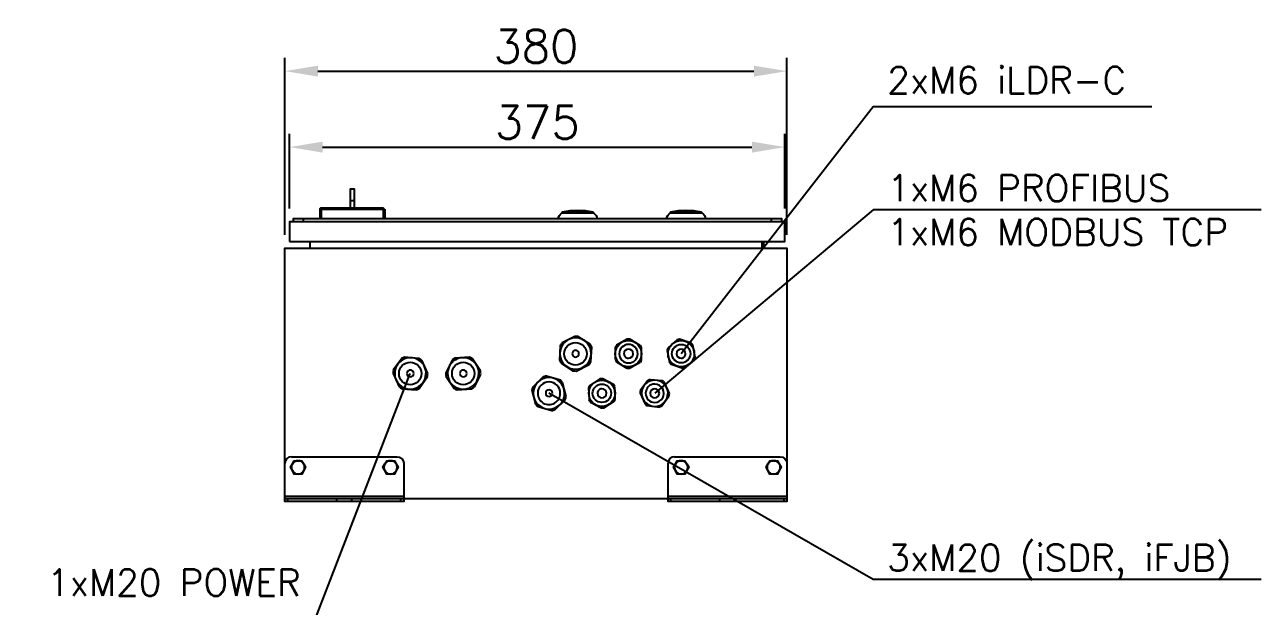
# Model space of a CAD drawing. Header units: millimetres. Extents: x 0 to 8410, y 0 to 5940.
# Drawn here: x 3701 to 4637, y 4704 to 5145 of the extents above; entities that cross this region are included whole.
import ezdxf

# ---------------------------------------------------------------- set-up
doc = ezdxf.new("R2010")
doc.units = ezdxf.units.MM
doc.header["$LTSCALE"] = 5
doc.header["$PDMODE"] = 35
doc.header["$PDSIZE"] = 10
for name, color, linetype in [('DP_TUBOS', 7, 'Continuous'), ('EL2', 7, 'Continuous'), ('EL3', 3, 'Continuous'), ('ER80', 3, 'Continuous')]:
    doc.layers.add(name, color=color, linetype=linetype)
doc.styles.add('R80', font='simplex.shx', dxfattribs={"height": 2})
doc.styles.add('ROMANS', font='ROMANS.SHX')
doc.dimstyles.new('SEG-S-01', dxfattribs={"dimscale": 10, "dimtxt": 2.5, "dimasz": 2.5, "dimexe": 1, "dimexo": 1, "dimtad": 1, "dimdec": 0, "dimtxsty": 'ROMANS', "dimcen": 2.5, "dimclrd": 7, "dimclre": 7, "dimclrt": 3, "dimadec": 0, "dimazin": 0, "dimtfac": 1, "dimtdec": 0, "dimtmove": 0, "dimatfit": 3, "dimfxl": 1.25, "dimarcsym": 0})

# ---------------------------------------------------------------- blocks, each defined once
blk = doc.blocks.new('*D78')
at = {"layer": 'Defpoints', "color": 0, "transparency": 16777216}
for p in [(4276.23, 5052.21), (3901.2, 4995.64), (4276.23, 4995.64)]:
    blk.add_point(p, dxfattribs=at)
at = {"layer": 'DP_TUBOS', "color": 7, "lineweight": -2, "transparency": 16777216}
for p, q in [((3901.2, 5005.64), (3901.2, 5062.21)), ((4276.23, 5005.64), (4276.23, 5062.21)), ((3926.2, 5052.21), (4251.23, 5052.21))]:
    blk.add_line(p, q, dxfattribs=at)
at = {"layer": 'DP_TUBOS', "color": 7, "transparency": 16777216}
for points in [[(3926.2, 5056.38), (3926.2, 5048.04), (3901.2, 5052.21)], [(4251.23, 5056.38), (4251.23, 5048.04), (4276.23, 5052.21)]]:
    blk.add_solid(points, dxfattribs=at)
at = {"layer": 'DP_TUBOS', "color": 3, "transparency": 16777216, "insert": (4088.71, 5070.96), "char_height": 25, "attachment_point": 5, "style": 'ROMANS'}
blk.add_mtext('375', dxfattribs=at)
blk = doc.blocks.new('*D79')
at = {"layer": 'Defpoints', "color": 0, "transparency": 16777216}
for p in [(4277.71, 5109.78), (3897.71, 4975.75), (4277.71, 4975.75)]:
    blk.add_point(p, dxfattribs=at)
at = {"layer": 'DP_TUBOS', "color": 7, "lineweight": -2, "transparency": 16777216}
for p, q in [((3897.71, 4985.75), (3897.71, 5119.78)), ((4277.71, 4985.75), (4277.71, 5119.78)), ((3922.71, 5109.78), (4252.71, 5109.78))]:
    blk.add_line(p, q, dxfattribs=at)
at = {"layer": 'DP_TUBOS', "color": 7, "transparency": 16777216}
for points in [[(3922.71, 5113.95), (3922.71, 5105.61), (3897.71, 5109.78)], [(4252.71, 5113.95), (4252.71, 5105.61), (4277.71, 5109.78)]]:
    blk.add_solid(points, dxfattribs=at)
at = {"layer": 'DP_TUBOS', "color": 3, "transparency": 16777216, "insert": (4087.71, 5128.53), "char_height": 25, "attachment_point": 5, "style": 'ROMANS'}
blk.add_mtext('380', dxfattribs=at)

msp = doc.modelspace()

# ---------------------------------------------------------------- linework, layer by layer
for points in [[(4553.96, 5082.82), (4342.92, 5082.82), (4197.73, 4895.68)], [(4636.87, 5004.67), (4342.92, 5004.67), (4177.75, 4865.69)], [(3700.72, 4693.83), (3920.41, 4693.83), (3992.63, 4880.67)], [(4636.87, 4724.66), (4342.92, 4724.66), (4097.59, 4865.7)]]:
    msp.add_lwpolyline(points)
at = {"layer": 'EL2'}
for points in [[(3947.25, 5006.23), (3947.25, 5011.73), (3947.25, 5020.73), (3950.21, 5020.73), (3950.21, 5011.73), (3950.21, 5006.23)], [(3947.25, 5011.73), (3950.21, 5011.73)], [(3924.27, 5005.17), (3925.23, 5005.17), (3925.23, 4997.76)], [(3925.23, 5006.23), (3925.23, 5005.17), (3972.33, 5005.17), (3972.33, 5006.23)], [(3972.33, 4997.76), (3972.33, 5005.17), (3973.39, 5005.17)], [(3973.39, 5005.17), (3973.39, 4997.76)], [(4107.61, 5002.52), (4107.61, 5002.95), (4131.11, 5002.95), (4131.11, 5002.52)], [(4189.64, 5002.52), (4189.64, 5002.95), (4213.14, 5002.95), (4213.14, 5002.52)], [(4128.99, 4902.71), (4119.57, 4908.74)], [(4156.83, 4906.63), (4148.68, 4902.18)], [(4166.67, 4901.97), (4158.73, 4906.63)], [(4194.62, 4906.2), (4187.73, 4900.27)], [(4205.31, 4903.77), (4196.52, 4906.63)], [(4129.31, 4889.48), (4130.05, 4900.59)], [(4147.62, 4900.38), (4147.62, 4891.28)], [(4186.99, 4898.26), (4188.79, 4889.26)], [(3986.09, 4892.12), (3979.74, 4883.13)], [(3999.11, 4892.12), (3988.21, 4893.18)], [(4005.78, 4880.8), (4001.23, 4890.75)], [(4024.3, 4890.85), (4019.54, 4881.01)], [(4037.43, 4892.97), (4026.42, 4892.34)], [(4045.68, 4882.81), (4039.65, 4891.91)], [(4106.55, 4888.63), (4115.76, 4882.6)], [(4148.68, 4889.48), (4156.61, 4884.71)], [(4158.63, 4884.71), (4166.67, 4889.26)], [(4190.17, 4887.68), (4198.85, 4884.71)], [(3979.53, 4880.69), (3984.08, 4870.64)], [(4019.54, 4878.57), (4025.79, 4869.37)], [(4041.14, 4870.42), (4045.9, 4880.27)], [(4106.23, 4875.72), (4095.65, 4878.68)], [(3986.2, 4869.16), (3997.21, 4868.31)], [(4028.01, 4868.31), (4039.02, 4869.05)], [(4110.57, 4863.33), (4107.93, 4873.92)], [(4127.51, 4869.9), (4127.93, 4860.68)], [(4136.19, 4876.56), (4128.46, 4871.69)], [(4146.45, 4872.33), (4138.3, 4876.56)], [(4147.83, 4861.43), (4147.51, 4870.64)], [(4172.39, 4875.4), (4166.88, 4867.99)], [(4102.1, 4853.28), (4110.04, 4860.9)], [(4139.15, 4854.76), (4146.98, 4859.63)], [(4166.67, 4865.87), (4170.38, 4857.51)]]:
    msp.add_lwpolyline(points, dxfattribs=at)
for points in [[(3924.27, 4997.76), (3924.27, 5005.28, -0.416388), (3925.23, 5006.23), (3972.33, 5006.23)], [(4104.64, 4997.65, -0.202284), (4107.29, 5002.52), (4131.42, 5002.52, -0.202667), (4134.07, 4997.65)], [(4186.68, 4997.65, -0.202284), (4189.32, 5002.52), (4213.46, 5002.52, -0.202284), (4216.1, 4997.65)], [(4117.13, 4908.85), (4107.5, 4903.98, 0.027045), (4106.02, 4901.86), (4105.49, 4890.85)], [(4117.77, 4907.68, 0.41151), (4105.81, 4895.72, 2.394067), (4117.77, 4907.68)], [(4167.73, 4891.06), (4167.73, 4900.27, 0.032602), (4166.78, 4902.07)], [(4200.97, 4885.24), (4207.85, 4891.28, 0.075802), (4208.38, 4893.18), (4206.58, 4902.18)], [(4004.61, 4880.69, 1.004794), (3980.8, 4880.69, 0.997839), (4004.47, 4880.6)], [(4044.63, 4880.69, 1.007621), (4020.81, 4880.69, 1.00066), (4044.48, 4880.67)], [(4118.19, 4882.39), (4128.04, 4887.57, 0.045048), (4129.41, 4889.58)], [(3997.1, 4868.41, 0.06008), (3999.43, 4869.37), (4005.67, 4878.36)], [(4093.32, 4878.15), (4085.38, 4870.42, 0.072692), (4084.64, 4868.1), (4087.5, 4857.4)], [(4085.7, 4865.77, 0.41151), (4097.66, 4853.81, 2.394067), (4085.7, 4865.77)], [(4187.73, 4865.77, 0.996631), (4167.73, 4865.77, 0.996835), (4187.61, 4865.68)], [(4188.79, 4865.45), (4185.09, 4873.92, 0.031669), (4183.29, 4875.19), (4174.29, 4876.03)], [(4127.82, 4860.79, 0.051485), (4128.99, 4858.99), (4137.03, 4854.76)], [(4171.96, 4856.35), (4181.17, 4855.29, 0.065952), (4183.08, 4856.14), (4188.37, 4863.54)], [(4089.08, 4855.61), (4099.67, 4852.64, 0.071473), (4102, 4853.38)]]:
    msp.add_lwpolyline(points, format="xyb", dxfattribs=at)
for points in [[(4150.8, 4895.72, 0.991228), (4164.89, 4895.72, 0.991586)], [(4089.08, 4865.77, 1.000259), (4106.16, 4865.7, 0.407442), (4097.66, 4874.34, 0.412131)]]:
    msp.add_lwpolyline(points, format="xyb", close=True, dxfattribs=at)
for centre, radius in [((4157.77, 4895.71), 9.94), ((4197.67, 4895.71), 9.94), ((4117.73, 4895.68), 8.54), ((4197.68, 4895.72), 6.98), ((3992.6, 4880.74), 8.51), ((4032.69, 4880.72), 8.49), ((4137.66, 4865.75), 9.94), ((4137.66, 4865.76), 6.98)]:
    msp.add_circle(centre, radius, dxfattribs=at)
for centre, radius, start, end in [((4119.3, 4946.14), 58, 78.36537, 101.63463), ((4201.34, 4946.14), 58, 78.36537, 101.63463), ((4117.73, 4895.76), 2.58, 270.79641, 89.24994), ((4157.75, 4895.69), 3.53, 0.52044, 89.47985), ((4197.72, 4895.69), 3.53, 90.52015, 179.47957), ((4162.09, 4898.39), 16.07, 206.68682, 214.12902), ((4157.73, 4895.68), 3.34, 179.28625, 270.76801), ((4197.73, 4895.68), 3.34, 269.23199, 0.71375), ((3992.69, 4880.73), 2.58, 180.79669, 359.24965), ((4032.7, 4880.73), 2.58, 180.79669, 269.20359), ((4032.69, 4880.72), 2.62, 359.42761, 90.64175), ((4137.63, 4865.81), 3.34, 89.24393, 180.75578), ((4177.7, 4865.74), 3.41, 90.37772, 179.62199), ((4177.75, 4865.69), 6.91, 269.40209, 90.03088), ((4137.64, 4865.8), 3.52, 270.52799, 359.52407), ((4177.65, 4865.8), 3.52, 270.52799, 359.52407)]:
    msp.add_arc(centre, radius, start, end, dxfattribs=at)
for points in [[(4119.67, 4908.74), (4118.93, 4908.85), (4118.09, 4908.85), (4117.24, 4908.85)], [(4158.94, 4906.73), (4158.2, 4906.73), (4157.57, 4906.73), (4156.83, 4906.73)], [(4196.52, 4906.73), (4195.78, 4906.63), (4195.15, 4906.52), (4194.51, 4906.31)], [(4117.77, 4898.26), (4116.29, 4898.26), (4115.23, 4897.1), (4115.23, 4895.72)], [(4129.94, 4900.48), (4129.73, 4901.33), (4129.31, 4902.07), (4128.88, 4902.71)], [(4148.89, 4902.18), (4148.47, 4901.65), (4148.04, 4901.01), (4147.83, 4900.38)], [(4157.78, 4899.21), (4155.87, 4899.21), (4154.39, 4897.63), (4154.39, 4895.72)], [(4187.63, 4900.17), (4187.31, 4899.64), (4187.1, 4898.9), (4186.89, 4898.26)], [(4201.07, 4895.72), (4201.07, 4897.63), (4199.59, 4899.21), (4197.68, 4899.21)], [(4206.58, 4902.18), (4206.15, 4902.81), (4205.73, 4903.24), (4205.2, 4903.77)], [(3988.21, 4893.08), (3987.47, 4892.86), (3986.73, 4892.44), (3985.99, 4892.02)], [(4001.12, 4890.75), (4000.49, 4891.28), (3999.85, 4891.81), (3999.11, 4892.12)], [(4026.42, 4892.34), (4025.79, 4891.91), (4025.05, 4891.49), (4024.41, 4890.96)], [(4039.65, 4891.91), (4038.91, 4892.34), (4038.17, 4892.76), (4037.43, 4892.97)], [(4105.49, 4890.96), (4105.81, 4890.22), (4106.23, 4889.48), (4106.66, 4888.74)], [(4115.23, 4895.72), (4115.23, 4894.35), (4116.29, 4893.18), (4117.77, 4893.18)], [(4157.78, 4892.34), (4159.68, 4892.34), (4161.27, 4893.82), (4161.27, 4895.72)], [(4166.78, 4889.26), (4167.1, 4889.79), (4167.52, 4890.43), (4167.73, 4891.06)], [(4188.69, 4889.26), (4189.11, 4888.74), (4189.64, 4888.21), (4190.07, 4887.68)], [(4194.19, 4895.72), (4194.19, 4893.82), (4195.78, 4892.34), (4197.68, 4892.34)], [(3979.74, 4883.02), (3979.63, 4882.28), (3979.53, 4881.43), (3979.53, 4880.59)], [(3992.65, 4883.34), (3991.28, 4883.34), (3990.11, 4882.18), (3990.11, 4880.69)], [(3995.19, 4880.69), (3995.19, 4882.18), (3994.03, 4883.34), (3992.65, 4883.34)], [(4005.57, 4878.36), (4005.78, 4879.21), (4005.78, 4880.06), (4005.78, 4880.8)], [(4019.54, 4881.12), (4019.54, 4880.27), (4019.64, 4879.42), (4019.75, 4878.68)], [(4032.66, 4883.34), (4031.29, 4883.34), (4030.13, 4882.18), (4030.13, 4880.69)], [(4032.66, 4878.15), (4034.15, 4878.15), (4035.31, 4879.32), (4035.31, 4880.69)], [(4045.9, 4880.37), (4045.9, 4881.22), (4045.79, 4881.96), (4045.68, 4882.81)], [(4095.65, 4878.68), (4094.8, 4878.57), (4093.95, 4878.36), (4093.21, 4878.15)], [(4115.76, 4882.7), (4116.6, 4882.6), (4117.45, 4882.6), (4118.19, 4882.6)], [(4156.72, 4884.71), (4157.36, 4884.71), (4158.1, 4884.71), (4158.73, 4884.71)], [(4198.85, 4884.71), (4199.48, 4884.82), (4200.12, 4884.93), (4200.86, 4885.14)], [(3984.19, 4870.74), (3984.82, 4870.21), (3985.46, 4869.68), (3986.2, 4869.26)], [(4025.79, 4869.58), (4026.53, 4869.16), (4027.27, 4868.73), (4028.01, 4868.41)], [(4038.91, 4869.16), (4039.65, 4869.58), (4040.39, 4870), (4041.03, 4870.53)], [(4097.66, 4868.31), (4096.18, 4868.31), (4095.12, 4867.14), (4095.12, 4865.77)], [(4100.2, 4865.77), (4100.2, 4867.14), (4099.03, 4868.31), (4097.66, 4868.31)], [(4107.82, 4874.02), (4107.4, 4874.66), (4106.76, 4875.19), (4106.13, 4875.72)], [(4128.46, 4871.8), (4128.04, 4871.17), (4127.72, 4870.64), (4127.51, 4869.9)], [(4138.3, 4876.77), (4137.56, 4876.77), (4136.93, 4876.77), (4136.19, 4876.67)], [(4141.16, 4865.77), (4141.16, 4867.67), (4139.58, 4869.16), (4137.67, 4869.16)], [(4147.51, 4870.74), (4147.2, 4871.38), (4146.88, 4871.91), (4146.45, 4872.43)], [(4177.68, 4872.75), (4173.87, 4872.75), (4170.8, 4869.58), (4170.8, 4865.77)], [(4174.19, 4876.25), (4173.55, 4875.93), (4172.92, 4875.72), (4172.39, 4875.4)], [(4181.17, 4865.77), (4181.17, 4867.67), (4179.59, 4869.16), (4177.68, 4869.16)], [(4095.12, 4865.77), (4095.12, 4864.28), (4096.18, 4863.23), (4097.66, 4863.23)], [(4097.66, 4863.23), (4099.03, 4863.23), (4100.2, 4864.28), (4100.2, 4865.77)], [(4109.94, 4861), (4110.15, 4861.74), (4110.47, 4862.59), (4110.57, 4863.33)], [(4134.28, 4865.77), (4134.28, 4863.86), (4135.76, 4862.27), (4137.67, 4862.27)], [(4146.88, 4859.73), (4147.3, 4860.26), (4147.62, 4860.9), (4147.83, 4861.53)], [(4166.88, 4867.99), (4166.78, 4867.25), (4166.67, 4866.62), (4166.67, 4865.87)], [(4170.8, 4865.77), (4170.8, 4861.85), (4173.87, 4858.78), (4177.68, 4858.78)], [(4174.29, 4865.77), (4174.29, 4863.86), (4175.77, 4862.27), (4177.68, 4862.27)], [(4188.58, 4863.54), (4188.69, 4864.18), (4188.79, 4864.92), (4188.79, 4865.55)], [(4087.39, 4857.51), (4087.92, 4856.88), (4088.45, 4856.24), (4089.08, 4855.71)], [(4137.03, 4854.76), (4137.78, 4854.65), (4138.41, 4854.76), (4139.15, 4854.76)], [(4170.38, 4857.51), (4170.9, 4856.98), (4171.54, 4856.66), (4172.07, 4856.24)]]:
    msp.add_open_spline(points, degree=3, dxfattribs=at)
at = {"layer": 'EL3'}
for points in [[(3901.2, 4980.72), (4276.23, 4980.72), (4276.23, 4995.64), (3901.2, 4995.64)], [(3912, 4807.23), (3910.52, 4804.58), (3907.76, 4804.58), (3904.69, 4804.58), (3903.32, 4807.23), (3901.94, 4809.77), (3903.32, 4812.21), (3904.69, 4814.64), (3907.76, 4814.64), (3910.52, 4814.64), (3912, 4812.21), (3913.37, 4809.77)], [(3981.96, 4807.23), (3980.59, 4804.58), (3977.73, 4804.58), (3974.77, 4804.58), (3973.39, 4807.23), (3971.91, 4809.77), (3973.39, 4812.21), (3974.77, 4814.64), (3977.73, 4814.64), (3980.59, 4814.64), (3981.96, 4812.21), (3983.45, 4809.77)], [(4202.02, 4807.23), (4200.54, 4804.58), (4197.79, 4804.58), (4194.72, 4804.58), (4193.35, 4807.23), (4191.97, 4809.77), (4193.35, 4812.21), (4194.72, 4814.64), (4197.79, 4814.64), (4200.54, 4814.64), (4202.02, 4812.21), (4203.61, 4809.77)], [(4271.99, 4807.23), (4270.61, 4804.58), (4267.76, 4804.58), (4264.79, 4804.58), (4263.42, 4807.23), (4261.94, 4809.77), (4263.42, 4812.21), (4264.79, 4814.64), (4267.76, 4814.64), (4270.61, 4814.64), (4271.99, 4812.21), (4273.48, 4809.77)]]:
    msp.add_lwpolyline(points, close=True, dxfattribs=at)
for points in [[(4273.79, 4995.64), (4273.79, 4997.76), (4265.85, 4997.76), (3911.79, 4997.76), (3903.85, 4997.76), (3903.85, 4995.64)], [(3911.79, 4995.64), (3911.79, 4997.76)], [(4265.85, 4997.76), (4265.85, 4995.64)], [(3916.55, 4980.72), (3916.55, 4975.75)], [(4258.97, 4976.59), (4260.35, 4976.59), (4260.35, 4980.72)], [(4258.97, 4975.75), (4258.97, 4980.72)], [(4277.71, 4785.75), (4275.59, 4785.75), (4238.33, 4785.75), (4227, 4785.75), (4189.85, 4785.75), (4187.73, 4785.75), (3987.68, 4785.75), (3987.68, 4783.63), (3985.56, 4783.63), (3948.3, 4783.63), (3936.98, 4783.63), (3899.82, 4783.63), (3897.71, 4783.63), (3897.71, 4785.75), (3897.71, 4787.65), (3897.71, 4812.74), (3897.71, 4975.75), (4277.71, 4975.75), (4277.71, 4812.74), (4277.71, 4787.65), (4277.71, 4785.75), (4277.71, 4783.63), (4275.59, 4783.63), (4238.33, 4783.63), (4227, 4783.63), (4189.85, 4783.63), (4187.73, 4783.63), (4187.73, 4785.75), (4187.73, 4787.65), (4187.73, 4812.74)], [(3987.68, 4787.65), (3897.71, 4787.65)], [(3899.82, 4783.63), (3899.82, 4785.75)], [(3936.98, 4783.63), (3936.98, 4785.75)], [(3948.3, 4783.63), (3948.3, 4785.75)], [(3985.56, 4783.63), (3985.56, 4785.75)], [(4277.71, 4787.65), (4187.73, 4787.65)], [(4189.85, 4783.63), (4189.85, 4785.75)], [(4227, 4783.63), (4227, 4785.75)], [(4238.33, 4783.63), (4238.33, 4785.75)], [(4275.59, 4783.63), (4275.59, 4785.75)]]:
    msp.add_lwpolyline(points, dxfattribs=at)
for points in [[(3902.58, 4817.71), (3982.6, 4817.71, -0.406201), (3987.68, 4812.74), (3987.68, 4787.65), (3987.68, 4785.75), (3985.56, 4785.75), (3948.3, 4785.75), (3936.98, 4785.75), (3899.82, 4785.75), (3897.71, 4785.75)], [(4192.61, 4817.71), (4272.73, 4817.71, -0.406329), (4277.71, 4812.63)]]:
    msp.add_lwpolyline(points, format="xyb", dxfattribs=at)
for centre, start, end in [((3977.6, 4809.44), 30.76411, 89.74637), ((4267.63, 4809.44), 30.76411, 89.74637), ((3977.6, 4809.78), 270.25363, 329.23589), ((4267.63, 4809.78), 270.25363, 329.23589)]:
    msp.add_arc(centre, 5.2, start, end, dxfattribs=at)
for points in [[(3902.68, 4817.71), (3899.93, 4817.71), (3897.71, 4815.38), (3897.71, 4812.63)], [(3903.32, 4812.1), (3902.36, 4810.62), (3902.36, 4808.71), (3903.32, 4807.12)], [(3907.66, 4814.64), (3905.86, 4814.64), (3904.16, 4813.69), (3903.32, 4812.1)], [(3912, 4812.1), (3911.04, 4813.69), (3909.46, 4814.64), (3907.66, 4814.64)], [(3912, 4807.12), (3912.84, 4808.71), (3912.84, 4810.62), (3912, 4812.1)], [(3973.28, 4812.1), (3972.44, 4810.62), (3972.44, 4808.71), (3973.28, 4807.12)], [(3977.62, 4814.64), (3975.82, 4814.64), (3974.24, 4813.69), (3973.28, 4812.1)], [(3982.07, 4807.12), (3982.92, 4808.71), (3982.92, 4810.62), (3982.07, 4812.1)], [(4192.71, 4817.71), (4189.96, 4817.71), (4187.73, 4815.38), (4187.73, 4812.63)], [(4193.35, 4812.1), (4192.39, 4810.62), (4192.39, 4808.71), (4193.35, 4807.12)], [(4197.68, 4814.64), (4195.89, 4814.64), (4194.19, 4813.69), (4193.35, 4812.1)], [(4202.02, 4812.1), (4201.07, 4813.69), (4199.48, 4814.64), (4197.68, 4814.64)], [(4202.02, 4807.12), (4202.87, 4808.71), (4202.87, 4810.62), (4202.02, 4812.1)], [(4263.31, 4812.1), (4262.47, 4810.62), (4262.47, 4808.71), (4263.31, 4807.12)], [(4267.65, 4814.64), (4265.85, 4814.64), (4264.27, 4813.69), (4263.31, 4812.1)], [(4272.1, 4807.12), (4272.95, 4808.71), (4272.95, 4810.62), (4272.1, 4812.1)], [(3903.32, 4807.12), (3904.16, 4805.54), (3905.86, 4804.58), (3907.66, 4804.58)], [(3907.66, 4804.58), (3909.46, 4804.58), (3911.04, 4805.54), (3912, 4807.12)], [(3973.28, 4807.12), (3974.24, 4805.54), (3975.82, 4804.58), (3977.62, 4804.58)], [(4193.35, 4807.12), (4194.19, 4805.54), (4195.89, 4804.58), (4197.68, 4804.58)], [(4197.68, 4804.58), (4199.48, 4804.58), (4201.07, 4805.54), (4202.02, 4807.12)], [(4263.31, 4807.12), (4264.27, 4805.54), (4265.85, 4804.58), (4267.65, 4804.58)]]:
    msp.add_open_spline(points, degree=3, dxfattribs=at)

# ---------------------------------------------------------------- texts
at = {"layer": 'ER80', "char_height": 20, "style": 'R80'}
for s, insert, width, attachment_point in [('2xM6 iLDR-C', (4353.69, 5112.94), 198.2952, 1), ('1xM6 PROFIBUS\\P1xM6 MODBUS TCP', (4353.69, 5031.15), 284.0095, 1), ('3xM20 (iSDR, iFJB)', (4353.69, 4751.15), 288.7714, 1), ('1xM20 POWER', (3909.64, 4732.38), 205.9143, 3)]:
    msp.add_mtext(s, dxfattribs=dict(at, insert=insert, width=width, attachment_point=attachment_point))

# ---------------------------------------------------------------- dimensions: what is measured, and where the dimension line sits
at = {"layer": 'DP_TUBOS'}
for base, p1, p2, picture, middle in [((4277.71, 5109.78), (3897.71, 4975.75), (4277.71, 4975.75), '*D79', (4087.71, 5128.53)), ((4276.23, 5052.21), (3901.2, 4995.64), (4276.23, 4995.64), '*D78', (4088.71, 5070.96))]:
    dim = msp.add_linear_dim(base=base, p1=p1, p2=p2, dimstyle='SEG-S-01', dxfattribs=at)
    dim.commit()
    dim.dimension.update_dxf_attribs({"geometry": picture, "text_midpoint": middle})

doc.saveas('drawing.dxf')
